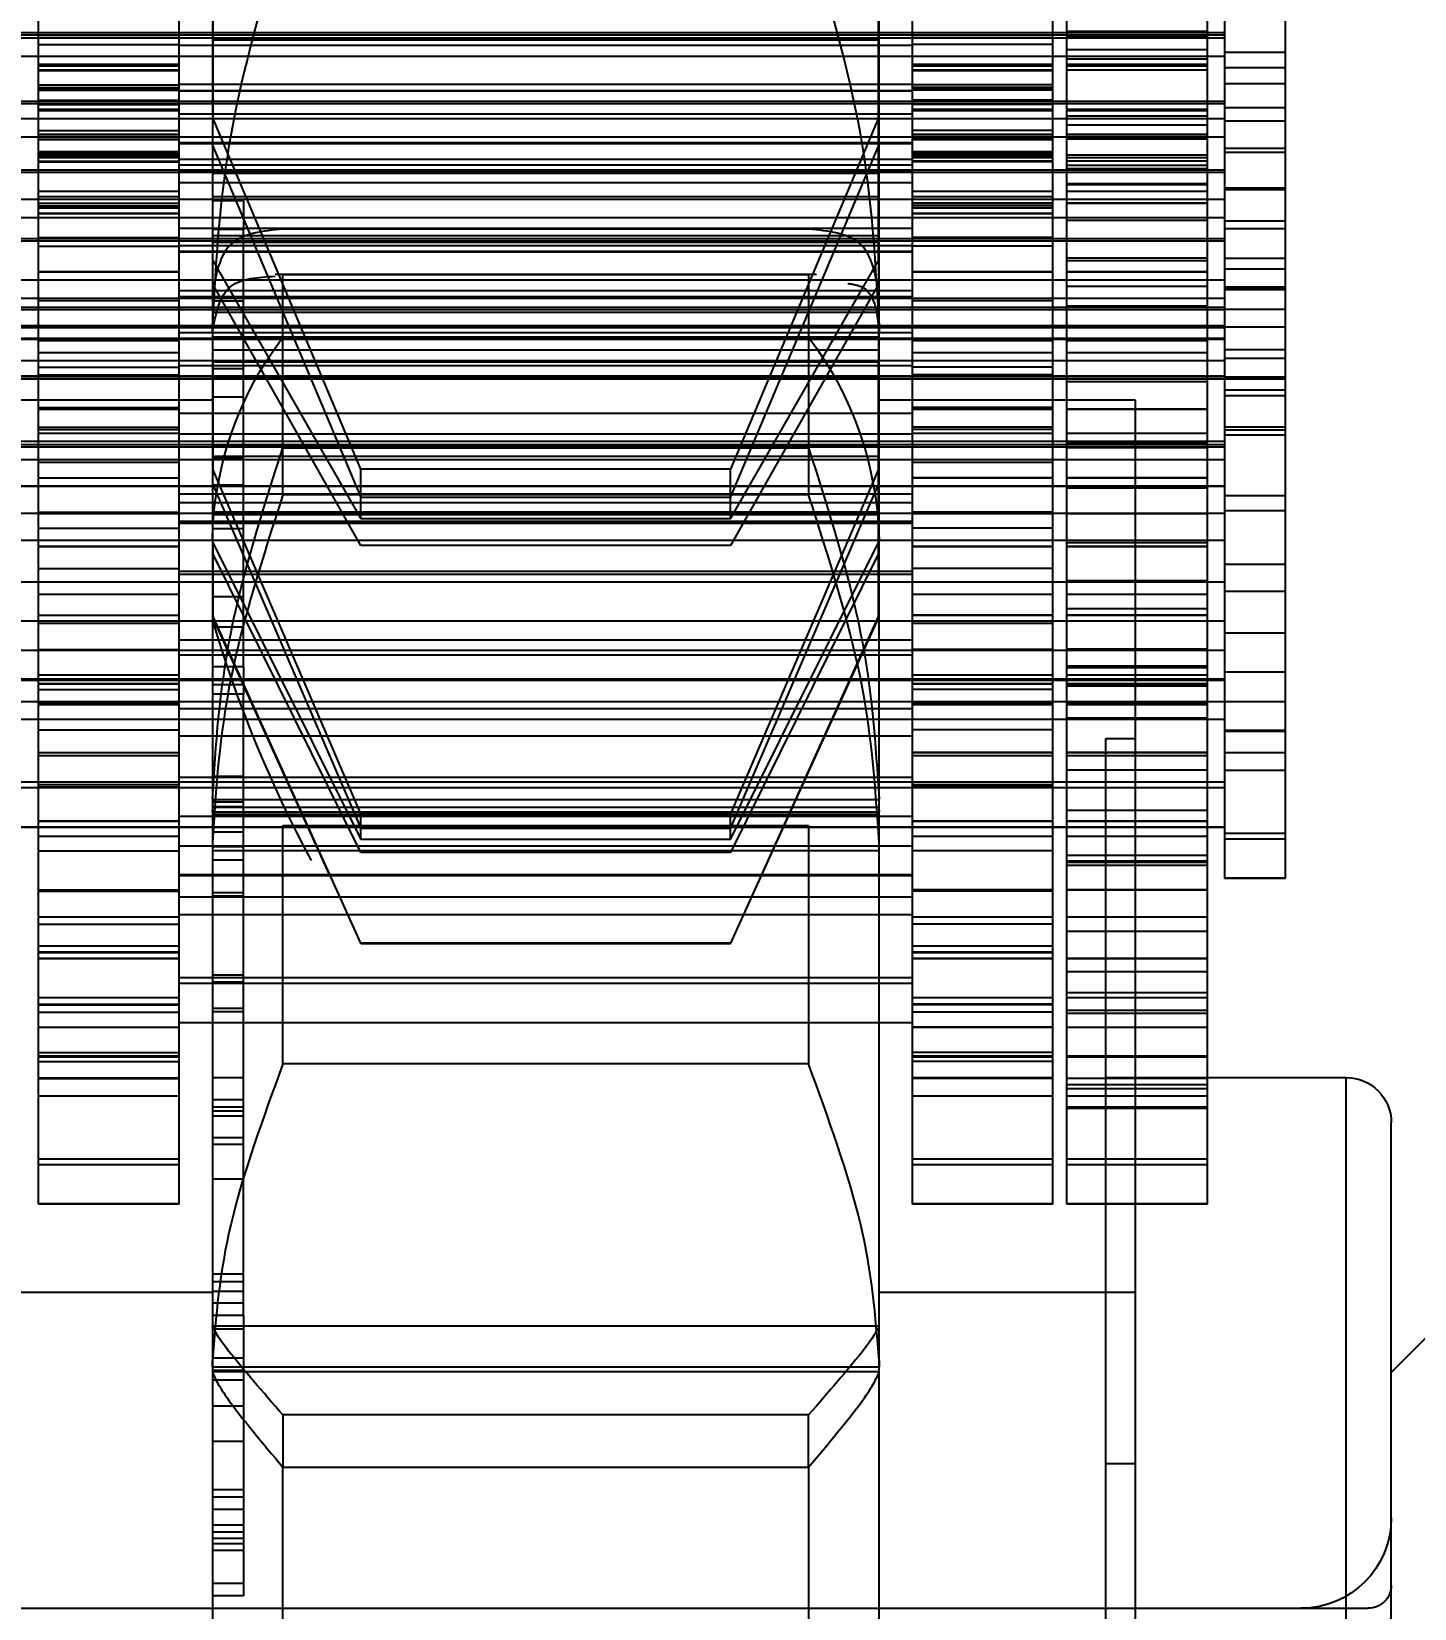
# Model space of a CAD drawing. Header units: metres. Extents: x 0 to 63075, y 0 to 44550.
# Drawn here: x 39115.19 to 39130.15, y 16351.05 to 16368.1 of the extents above; entities that cross this region are included whole.
import ezdxf

# ---------------------------------------------------------------- set-up
doc = ezdxf.new("R2010")
doc.units = ezdxf.units.M
doc.header["$LTSCALE"] = 75
doc.linetypes.add('HIDDEN2', pattern=[4.7625, 3.175, -1.5875])
doc.layers.add('SDM', color=7, linetype='Continuous')
doc.layers.add('ST1', color=7, linetype='HIDDEN2')
doc.styles.add('ROMANS', font='ROMANS.SHX')
doc.dimstyles.new('75___1-75', dxfattribs={"dimscale": 75, "dimtxt": 2.5, "dimasz": 2, "dimexe": 1.5, "dimexo": 1, "dimgap": 0.5, "dimtad": 1, "dimdec": 0, "dimzin": 12, "dimtxsty": 'ROMANS', "dimcen": 0, "dimclrd": 256, "dimclre": 256, "dimclrt": 3, "dimazin": 3, "dimtfac": 1, "dimtdec": 0, "dimtmove": 0, "dimatfit": 0, "dimfxl": 1, "dimlwd": -1, "dimlwe": -1, "dimarcsym": 0})

# ---------------------------------------------------------------- blocks, each defined once
blk = doc.blocks.new('*D36')
at = {"layer": 'Defpoints', "color": 0, "transparency": 16777216}
for p in [(35489.466, 16728.439), (39220.756, 16728.439), (39078.518, 16285.374)]:
    blk.add_point(p, dxfattribs=at)
at = {"layer": 'SDM', "transparency": 16777216}
for p, q in [((35489.466, 16878.439), (35489.466, 17585.582)), ((39145.756, 16728.439), (35376.966, 16728.439)), ((35489.466, 16285.374), (35489.466, 16728.439)), ((39003.518, 16285.374), (35376.966, 16285.374)), ((35489.466, 16135.374), (35489.466, 15985.374))]:
    blk.add_line(p, q, dxfattribs=at)
for points in [[(35464.466, 16878.439), (35514.466, 16878.439), (35489.466, 16728.439)], [(35464.466, 16135.374), (35514.466, 16135.374), (35489.466, 16285.374)]]:
    blk.add_solid(points, dxfattribs=at)
at = {"layer": 'SDM', "color": 3, "transparency": 16777216, "insert": (35358.216, 17307.01), "char_height": 187.5, "attachment_point": 5, "rotation": 90, "style": 'ROMANS'}
blk.add_mtext('443', dxfattribs=at)
blk = doc.blocks.new('A$C542b401d')
at = {"layer": 'ST1'}
for p, q in [((297.515, 1426.601), (297.515, 1434.466)), ((299.035, 1426.601), (299.035, 1434.466)), ((308.485, 1426.601), (308.485, 1434.427)), ((306.965, 1426.601), (306.965, 1434.366)), ((295.843, 1426.601), (295.843, 1430.542)), ((297.363, 1426.601), (297.363, 1430.542)), ((299.395, 1424.71), (299.395, 1429.277)), ((306.605, 1429.277), (306.605, 1424.703)), ((295, 1427.326), (295, 1429.005)), ((295.658, 1429.005), (295.658, 1427.326)), ((299.4, 1427.033), (299.4, 1428.186)), ((306.6, 1428.186), (306.6, 1427.033)), ((295.658, 1427.953), (310.157, 1427.953)), ((310.157, 1427.931), (295.658, 1427.931)), ((295.843, 1427.966), (297.363, 1427.966)), ((295.843, 1427.953), (297.363, 1427.953)), ((297.363, 1427.931), (295.843, 1427.931)), ((295.843, 1427.918), (297.363, 1427.918)), ((297.515, 1427.953), (299.035, 1427.953)), ((299.035, 1427.931), (297.515, 1427.931)), ((297.515, 1427.922), (299.035, 1427.922)), ((299.035, 1427.953), (306.965, 1427.953)), ((306.965, 1427.931), (299.035, 1427.931)), ((306.965, 1427.953), (308.485, 1427.953)), ((308.485, 1427.931), (306.965, 1427.931)), ((306.965, 1427.922), (308.485, 1427.922)), ((310.157, 1427.898), (295.658, 1427.898)), ((297.363, 1427.898), (295.843, 1427.898)), ((295.843, 1427.767), (297.363, 1427.767)), ((299.035, 1427.898), (297.515, 1427.898)), ((297.515, 1427.827), (299.035, 1427.827)), ((306.965, 1427.898), (299.035, 1427.898)), ((306.965, 1427.818), (299.035, 1427.818)), ((299.4, 1427.883), (306.6, 1427.883)), ((306.6, 1427.876), (299.4, 1427.876)), ((308.485, 1427.898), (306.965, 1427.898)), ((308.485, 1427.827), (306.965, 1427.827)), ((295.658, 1427.742), (295, 1427.742)), ((295.658, 1427.579), (295, 1427.579)), ((295.658, 1427.696), (310.157, 1427.696)), ((295.843, 1427.696), (297.363, 1427.696)), ((297.363, 1427.672), (295.843, 1427.672)), ((297.363, 1427.612), (295.843, 1427.612)), ((297.363, 1427.598), (295.843, 1427.598)), ((295.843, 1427.591), (297.363, 1427.591)), ((297.515, 1427.696), (299.035, 1427.696)), ((299.035, 1427.612), (297.515, 1427.612)), ((297.515, 1427.595), (299.035, 1427.595)), ((297.515, 1427.591), (299.035, 1427.591)), ((299.035, 1427.696), (306.965, 1427.696)), ((306.965, 1427.696), (308.485, 1427.696)), ((308.485, 1427.612), (306.965, 1427.612)), ((308.485, 1427.595), (306.965, 1427.595)), ((306.965, 1427.591), (308.485, 1427.591)), ((297.363, 1427.551), (295.843, 1427.551)), ((295.843, 1427.547), (297.363, 1427.547)), ((299.035, 1427.551), (297.515, 1427.551)), ((297.515, 1427.543), (299.035, 1427.543)), ((308.485, 1427.551), (306.965, 1427.551)), ((306.965, 1427.543), (308.485, 1427.543)), ((295, 1427.4), (295.658, 1427.4)), ((295, 1424.208), (295, 1427.326)), ((295.658, 1427.326), (295.658, 1424.208)), ((297.515, 1427.391), (299.035, 1427.391)), ((297.515, 1427.363), (299.035, 1427.363)), ((297.515, 1427.354), (299.035, 1427.354)), ((297.515, 1427.331), (299.035, 1427.331)), ((306.965, 1427.396), (299.035, 1427.396)), ((299.035, 1427.325), (306.965, 1427.325)), ((299.035, 1427.323), (306.965, 1427.323)), ((308.485, 1427.391), (306.965, 1427.391)), ((308.485, 1427.363), (306.965, 1427.363)), ((308.485, 1427.354), (306.965, 1427.354)), ((308.485, 1427.331), (306.965, 1427.331)), ((295, 1427.143), (295.658, 1427.143)), ((295.658, 1427.211), (310.157, 1427.211)), ((310.157, 1427.188), (295.658, 1427.188)), ((295.843, 1427.211), (297.363, 1427.211)), ((297.363, 1427.188), (295.843, 1427.188)), ((297.363, 1427.127), (295.843, 1427.127)), ((297.363, 1427.125), (295.843, 1427.125)), ((295.843, 1427.11), (297.363, 1427.11)), ((297.515, 1427.223), (299.035, 1427.223)), ((297.515, 1427.211), (299.035, 1427.211)), ((299.035, 1427.188), (297.515, 1427.188)), ((297.515, 1427.176), (299.035, 1427.176)), ((299.035, 1427.127), (297.515, 1427.127)), ((299.035, 1427.125), (297.515, 1427.125)), ((297.515, 1427.11), (299.035, 1427.11)), ((299.035, 1427.211), (306.965, 1427.211)), ((306.965, 1427.188), (299.035, 1427.188)), ((306.965, 1427.076), (299.035, 1427.076)), ((308.485, 1427.223), (306.965, 1427.223)), ((306.965, 1427.211), (308.485, 1427.211)), ((308.485, 1427.188), (306.965, 1427.188)), ((308.485, 1427.176), (306.965, 1427.176)), ((308.485, 1427.127), (306.965, 1427.127)), ((308.485, 1427.125), (306.965, 1427.125)), ((306.965, 1427.11), (308.485, 1427.11)), ((295.658, 1426.999), (295, 1426.999)), ((310.157, 1427.026), (295.658, 1427.026)), ((295.843, 1427.05), (297.363, 1427.05)), ((297.363, 1427.026), (295.843, 1427.026)), ((295.843, 1426.955), (297.363, 1426.955)), ((299.035, 1427.026), (297.515, 1427.026)), ((297.515, 1426.895), (299.035, 1426.895)), ((306.965, 1427.026), (299.035, 1427.026)), ((299.4, 1427.033), (301, 1423.232)), ((299.4, 1425.491), (299.4, 1427.033)), ((305, 1423.232), (306.6, 1427.033)), ((306.6, 1425.491), (306.6, 1427.033)), ((308.485, 1427.026), (306.965, 1427.026)), ((308.485, 1426.895), (306.965, 1426.895)), ((295.658, 1426.824), (310.157, 1426.824)), ((295.843, 1426.852), (297.363, 1426.852)), ((295.843, 1426.848), (297.363, 1426.848)), ((295.843, 1426.824), (297.363, 1426.824)), ((295.843, 1426.801), (297.363, 1426.801)), ((299.035, 1426.856), (297.515, 1426.856)), ((297.515, 1426.848), (299.035, 1426.848)), ((297.515, 1426.824), (299.035, 1426.824)), ((297.515, 1426.804), (299.035, 1426.804)), ((299.035, 1426.8), (297.515, 1426.8)), ((299.035, 1426.824), (306.965, 1426.824)), ((306.965, 1426.766), (299.035, 1426.766)), ((306.965, 1426.754), (299.035, 1426.754)), ((301, 1422.929), (299.4, 1426.728)), ((306.6, 1426.728), (305, 1422.929)), ((308.485, 1426.856), (306.965, 1426.856)), ((306.965, 1426.848), (308.485, 1426.848)), ((306.965, 1426.824), (308.485, 1426.824)), ((308.485, 1426.804), (306.965, 1426.804)), ((308.485, 1426.8), (306.965, 1426.8)), ((295.658, 1426.707), (295, 1426.707)), ((295, 1426.657), (295.658, 1426.657)), ((295.843, 1426.631), (297.363, 1426.631)), ((295.843, 1420.686), (295.843, 1426.601)), ((295.843, 1426.601), (297.363, 1426.601)), ((295.843, 1426.563), (297.363, 1426.563)), ((297.363, 1420.686), (297.363, 1426.601)), ((299.035, 1426.67), (297.515, 1426.67)), ((297.515, 1426.651), (299.035, 1426.651)), ((299.035, 1426.64), (297.515, 1426.64)), ((297.515, 1426.631), (299.035, 1426.631)), ((297.515, 1426.621), (299.035, 1426.621)), ((297.515, 1423.663), (297.515, 1426.601)), ((297.515, 1426.601), (299.035, 1426.601)), ((297.515, 1426.563), (299.035, 1426.563)), ((297.515, 1426.559), (299.035, 1426.559)), ((299.035, 1423.663), (299.035, 1426.601)), ((299.035, 1426.581), (306.965, 1426.581)), ((308.485, 1426.67), (306.965, 1426.67)), ((308.485, 1426.651), (306.965, 1426.651)), ((308.485, 1426.64), (306.965, 1426.64)), ((306.965, 1426.631), (308.485, 1426.631)), ((308.485, 1426.621), (306.965, 1426.621)), ((306.965, 1423.663), (306.965, 1426.601)), ((306.965, 1426.601), (308.485, 1426.601)), ((308.485, 1426.563), (306.965, 1426.563)), ((308.485, 1426.559), (306.965, 1426.559)), ((308.485, 1423.663), (308.485, 1426.601)), ((295.658, 1426.468), (310.157, 1426.468)), ((310.157, 1426.446), (295.658, 1426.446)), ((295.843, 1426.519), (297.363, 1426.519)), ((295.843, 1426.519), (297.363, 1426.519)), ((295.843, 1426.481), (297.363, 1426.481)), ((295.843, 1426.468), (297.363, 1426.468)), ((297.363, 1426.446), (295.843, 1426.446)), ((297.515, 1426.468), (299.035, 1426.468)), ((299.035, 1426.446), (297.515, 1426.446)), ((306.965, 1426.524), (299.035, 1426.524)), ((299.035, 1426.468), (306.965, 1426.468)), ((299.035, 1426.453), (306.965, 1426.453)), ((306.965, 1426.446), (299.035, 1426.446)), ((299.4, 1426.431), (306.6, 1426.431)), ((306.965, 1426.468), (308.485, 1426.468)), ((308.485, 1426.446), (306.965, 1426.446)), ((295, 1426.271), (295.658, 1426.271)), ((295.658, 1426.257), (295, 1426.257)), ((295.843, 1426.32), (297.363, 1426.32)), ((295.843, 1426.307), (297.363, 1426.307)), ((295.843, 1426.237), (297.363, 1426.237)), ((297.515, 1426.237), (299.035, 1426.237)), ((306.965, 1426.333), (299.035, 1426.333)), ((306.965, 1426.237), (308.485, 1426.237)), ((310.157, 1426.153), (295.658, 1426.153)), ((297.363, 1426.153), (295.843, 1426.153)), ((297.363, 1426.113), (295.843, 1426.113)), ((295.843, 1426.106), (297.363, 1426.106)), ((297.515, 1426.178), (299.035, 1426.178)), ((299.035, 1426.153), (297.515, 1426.153)), ((297.515, 1426.11), (299.035, 1426.11)), ((297.515, 1426.106), (299.035, 1426.106)), ((297.515, 1426.083), (299.035, 1426.083)), ((297.515, 1426.058), (299.035, 1426.058)), ((306.965, 1426.153), (299.035, 1426.153)), ((299.4, 1426.18), (306.6, 1426.18)), ((306.27, 1426.134), (306.605, 1426.134)), ((306.27, 1426.134), (306.27, 1425.827)), ((306.965, 1426.178), (308.485, 1426.178)), ((308.485, 1426.153), (306.965, 1426.153)), ((308.485, 1426.11), (306.965, 1426.11)), ((306.965, 1426.106), (308.485, 1426.106)), ((308.485, 1426.083), (306.965, 1426.083)), ((306.965, 1426.058), (308.485, 1426.058)), ((295, 1425.915), (295.658, 1425.915)), ((295.658, 1425.952), (310.157, 1425.952)), ((295.843, 1425.952), (297.363, 1425.952)), ((297.363, 1425.928), (295.843, 1425.928)), ((297.515, 1426), (299.035, 1426)), ((297.515, 1425.994), (299.035, 1425.994)), ((297.515, 1425.952), (299.035, 1425.952)), ((299.035, 1425.952), (306.965, 1425.952)), ((306.965, 1426), (308.485, 1426)), ((306.965, 1425.994), (308.485, 1425.994)), ((306.965, 1425.952), (308.485, 1425.952)), ((295.658, 1425.835), (295, 1425.835)), ((295.658, 1425.726), (310.157, 1425.726)), ((310.157, 1425.703), (295.658, 1425.703)), ((295.843, 1425.726), (297.363, 1425.726)), ((297.363, 1425.703), (295.843, 1425.703)), ((297.515, 1425.738), (299.035, 1425.738)), ((297.515, 1425.726), (299.035, 1425.726)), ((299.035, 1425.703), (297.515, 1425.703)), ((299.035, 1425.838), (306.965, 1425.838)), ((299.035, 1425.726), (306.965, 1425.726)), ((306.965, 1425.703), (299.035, 1425.703)), ((306.6, 1425.76), (299.4, 1425.76)), ((300.157, 1425.831), (305.843, 1425.831)), ((306.27, 1425.827), (306.605, 1425.827)), ((306.27, 1425.051), (306.27, 1425.827)), ((308.485, 1425.738), (306.965, 1425.738)), ((306.965, 1425.726), (308.485, 1425.726)), ((308.485, 1425.703), (306.965, 1425.703)), ((297.515, 1425.646), (299.035, 1425.646)), ((306.965, 1425.652), (299.035, 1425.652)), ((306.965, 1425.591), (299.035, 1425.591)), ((299.035, 1425.581), (306.965, 1425.581)), ((306.6, 1425.688), (299.4, 1425.688)), ((308.485, 1425.646), (306.965, 1425.646)), ((295.658, 1425.514), (295, 1425.514)), ((295, 1425.398), (295.658, 1425.398)), ((295.843, 1425.514), (297.363, 1425.514)), ((295.843, 1425.487), (297.363, 1425.487)), ((295.843, 1425.367), (297.363, 1425.367)), ((295.843, 1425.365), (297.363, 1425.365)), ((295.843, 1425.363), (297.363, 1425.363)), ((299.035, 1425.371), (297.515, 1425.371)), ((297.515, 1425.365), (299.035, 1425.365)), ((297.515, 1425.363), (299.035, 1425.363)), ((301, 1422.697), (299.4, 1425.491)), ((299.4, 1425.491), (299.4, 1424.391)), ((306.6, 1425.491), (305, 1422.697)), ((306.6, 1424.391), (306.6, 1425.491)), ((308.485, 1425.371), (306.965, 1425.371)), ((306.965, 1425.365), (308.485, 1425.365)), ((306.965, 1425.363), (308.485, 1425.363)), ((295.658, 1425.204), (295, 1425.204)), ((295.658, 1425.192), (295, 1425.192)), ((310.157, 1425.281), (295.658, 1425.281)), ((297.363, 1425.281), (295.843, 1425.281)), ((295.843, 1425.21), (297.363, 1425.21)), ((299.035, 1425.281), (297.515, 1425.281)), ((306.965, 1425.281), (299.035, 1425.281)), ((299.4, 1425.233), (301, 1422.41)), ((305.927, 1425.344), (300.073, 1425.344)), ((300.157, 1425.34), (300.157, 1422.955)), ((305.843, 1425.34), (300.157, 1425.34)), ((305, 1422.41), (306.6, 1425.233)), ((305.843, 1422.955), (305.843, 1425.34)), ((308.485, 1425.281), (306.965, 1425.281)), ((295, 1425.172), (295.658, 1425.172)), ((295.658, 1425.08), (310.157, 1425.08)), ((295.843, 1425.08), (297.363, 1425.08)), ((297.515, 1425.08), (299.035, 1425.08)), ((299.035, 1425.056), (297.515, 1425.056)), ((306.965, 1425.167), (299.035, 1425.167)), ((306.965, 1425.165), (299.035, 1425.165)), ((299.035, 1425.096), (306.965, 1425.096)), ((299.035, 1425.08), (306.965, 1425.08)), ((306.605, 1425.085), (299.395, 1425.085)), ((306.27, 1422.856), (306.27, 1425.051)), ((306.27, 1425.051), (306.605, 1425.051)), ((306.965, 1425.08), (308.485, 1425.08)), ((308.485, 1425.056), (306.965, 1425.056)), ((295.658, 1424.963), (295, 1424.963)), ((295.658, 1424.983), (310.157, 1424.983)), ((310.157, 1424.961), (295.658, 1424.961)), ((295.843, 1424.996), (297.363, 1424.996)), ((295.843, 1424.983), (297.363, 1424.983)), ((297.363, 1424.961), (295.843, 1424.961)), ((297.515, 1424.983), (299.035, 1424.983)), ((299.035, 1424.961), (297.515, 1424.961)), ((299.035, 1424.983), (306.965, 1424.983)), ((306.965, 1424.961), (299.035, 1424.961)), ((299.395, 1424.928), (306.605, 1424.928)), ((306.965, 1424.983), (308.485, 1424.983)), ((308.485, 1424.961), (306.965, 1424.961)), ((295.658, 1424.772), (295, 1424.772)), ((295.658, 1424.783), (310.157, 1424.783)), ((295.658, 1424.761), (310.157, 1424.761)), ((295.843, 1424.783), (297.363, 1424.783)), ((295.843, 1424.774), (297.363, 1424.774)), ((295.843, 1424.761), (297.363, 1424.761)), ((297.515, 1424.783), (299.035, 1424.783)), ((297.515, 1424.761), (299.035, 1424.761)), ((299.035, 1424.783), (306.965, 1424.783)), ((299.035, 1424.761), (306.965, 1424.761)), ((299.035, 1424.709), (306.965, 1424.709)), ((299.395, 1424.71), (299.395, 1424.813)), ((299.395, 1424.813), (299.395, 1424.71)), ((306.605, 1424.71), (299.395, 1424.71)), ((299.395, 1419.198), (299.395, 1424.703)), ((306.27, 1424.785), (306.605, 1424.785)), ((306.605, 1424.813), (306.605, 1424.71)), ((306.605, 1424.71), (306.605, 1424.813)), ((306.605, 1424.703), (306.605, 1419.198)), ((306.965, 1424.783), (308.485, 1424.783)), ((306.965, 1424.761), (308.485, 1424.761)), ((295, 1424.526), (295.658, 1424.526)), ((310.157, 1424.651), (295.658, 1424.651)), ((310.157, 1424.639), (295.658, 1424.639)), ((297.363, 1424.651), (295.843, 1424.651)), ((297.363, 1424.639), (295.843, 1424.639)), ((297.363, 1424.628), (295.843, 1424.628)), ((295.843, 1424.621), (297.363, 1424.621)), ((299.035, 1424.651), (297.515, 1424.651)), ((299.035, 1424.639), (297.515, 1424.639)), ((297.515, 1424.625), (299.035, 1424.625)), ((297.515, 1424.621), (299.035, 1424.621)), ((306.965, 1424.651), (299.035, 1424.651)), ((306.965, 1424.639), (299.035, 1424.639)), ((306.605, 1424.665), (299.395, 1424.665)), ((299.395, 1424.522), (306.605, 1424.522)), ((305.843, 1424.66), (300.157, 1424.66)), ((308.485, 1424.651), (306.965, 1424.651)), ((308.485, 1424.639), (306.965, 1424.639)), ((308.485, 1424.625), (306.965, 1424.625)), ((306.965, 1424.621), (308.485, 1424.621)), ((295, 1424.43), (295.658, 1424.43)), ((310.157, 1424.409), (295.658, 1424.409)), ((295.843, 1424.493), (297.363, 1424.493)), ((297.363, 1424.409), (295.843, 1424.409)), ((297.515, 1424.493), (299.035, 1424.493)), ((299.035, 1424.409), (297.515, 1424.409)), ((297.515, 1424.338), (299.035, 1424.338)), ((306.965, 1424.409), (299.035, 1424.409)), ((299.035, 1424.353), (306.965, 1424.353)), ((299.4, 1424.391), (306.6, 1424.391)), ((299.4, 1423.234), (299.4, 1424.391)), ((306.6, 1424.391), (306.6, 1423.234)), ((306.965, 1424.493), (308.485, 1424.493)), ((308.485, 1424.409), (306.965, 1424.409)), ((308.485, 1424.338), (306.965, 1424.338)), ((295, 1424.229), (295.658, 1424.229)), ((295, 1423.514), (295, 1424.208)), ((295, 1424.208), (295.658, 1424.208)), ((295.658, 1424.241), (310.157, 1424.241)), ((310.157, 1424.218), (295.658, 1424.218)), ((295.658, 1424.208), (295.658, 1420.395)), ((295.658, 1424.208), (310.157, 1424.208)), ((295.843, 1424.241), (297.363, 1424.241)), ((297.363, 1424.218), (295.843, 1424.218)), ((295.843, 1424.208), (297.363, 1424.208)), ((297.363, 1424.183), (295.843, 1424.183)), ((297.515, 1424.253), (299.035, 1424.253)), ((297.515, 1424.241), (299.035, 1424.241)), ((299.035, 1424.218), (297.515, 1424.218)), ((297.515, 1424.208), (299.035, 1424.208)), ((299.035, 1424.241), (306.965, 1424.241)), ((306.965, 1424.218), (299.035, 1424.218)), ((299.035, 1424.208), (306.965, 1424.208)), ((299.4, 1424.223), (306.6, 1424.223)), ((306.27, 1424.319), (306.605, 1424.319)), ((308.485, 1424.253), (306.965, 1424.253)), ((306.965, 1424.241), (308.485, 1424.241)), ((308.485, 1424.218), (306.965, 1424.218)), ((306.965, 1424.208), (308.485, 1424.208)), ((295.658, 1424.091), (295, 1424.091)), ((295.658, 1424.029), (295, 1424.029)), ((306.27, 1424.012), (306.605, 1424.012)), ((295.843, 1423.882), (297.363, 1423.882)), ((295.843, 1423.878), (297.363, 1423.878)), ((296.625, 1423.984), (296.625, 1394.546)), ((299.395, 1423.984), (296.625, 1423.984)), ((297.515, 1423.902), (299.035, 1423.902)), ((299.035, 1423.886), (297.515, 1423.886)), ((297.515, 1423.878), (299.035, 1423.878)), ((299.035, 1423.837), (306.965, 1423.837)), ((309.375, 1423.984), (306.605, 1423.984)), ((308.485, 1423.902), (306.965, 1423.902)), ((308.485, 1423.886), (306.965, 1423.886)), ((306.965, 1423.878), (308.485, 1423.878)), ((295, 1423.687), (295.658, 1423.687)), ((295, 1423.654), (295.658, 1423.654)), ((297.515, 1423.689), (299.035, 1423.689)), ((297.515, 1423.663), (299.035, 1423.663)), ((297.515, 1420.686), (297.515, 1423.663)), ((299.035, 1420.686), (299.035, 1423.663)), ((308.485, 1423.689), (306.965, 1423.689)), ((308.485, 1423.663), (306.965, 1423.663)), ((306.965, 1420.686), (306.965, 1423.663)), ((308.485, 1420.686), (308.485, 1423.663)), ((295.658, 1423.606), (295, 1423.606)), ((295.658, 1423.604), (295, 1423.604)), ((295, 1420.395), (295, 1423.514)), ((310.157, 1423.537), (295.658, 1423.537)), ((295.658, 1423.498), (310.157, 1423.498)), ((295.843, 1423.621), (297.363, 1423.621)), ((297.363, 1423.537), (295.843, 1423.537)), ((295.843, 1423.511), (297.363, 1423.511)), ((295.843, 1423.498), (297.363, 1423.498)), ((297.515, 1423.621), (299.035, 1423.621)), ((299.035, 1423.537), (297.515, 1423.537)), ((297.515, 1423.498), (299.035, 1423.498)), ((299.035, 1423.611), (306.965, 1423.611)), ((306.965, 1423.537), (299.035, 1423.537)), ((299.035, 1423.498), (306.965, 1423.498)), ((299.4, 1423.485), (306.6, 1423.485)), ((306.965, 1423.621), (308.485, 1423.621)), ((308.485, 1423.537), (306.965, 1423.537)), ((306.965, 1423.498), (308.485, 1423.498)), ((310.157, 1423.476), (295.658, 1423.476)), ((295.658, 1423.336), (310.157, 1423.336)), ((297.363, 1423.476), (295.843, 1423.476)), ((295.843, 1423.466), (297.363, 1423.466)), ((295.843, 1423.336), (297.363, 1423.336)), ((299.035, 1423.476), (297.515, 1423.476)), ((297.515, 1423.336), (299.035, 1423.336)), ((299.035, 1423.311), (297.515, 1423.311)), ((306.965, 1423.476), (299.035, 1423.476)), ((299.035, 1423.336), (306.965, 1423.336)), ((299.4, 1423.372), (306.6, 1423.372)), ((305.843, 1423.465), (300.157, 1423.465)), ((306.27, 1423.356), (306.605, 1423.356)), ((308.485, 1423.476), (306.965, 1423.476)), ((306.965, 1423.336), (308.485, 1423.336)), ((308.485, 1423.311), (306.965, 1423.311)), ((297.363, 1423.143), (295.843, 1423.143)), ((297.515, 1423.14), (299.035, 1423.14)), ((299.4, 1423.234), (301, 1419.506)), ((299.4, 1422.439), (299.4, 1423.234)), ((301, 1423.232), (305, 1423.232)), ((301, 1422.697), (301, 1423.232)), ((305, 1419.506), (306.6, 1423.234)), ((305, 1422.697), (305, 1423.232)), ((306.6, 1422.439), (306.6, 1423.234)), ((308.485, 1423.14), (306.965, 1423.14)), ((310.157, 1423.052), (295.658, 1423.052)), ((310.157, 1423.05), (295.658, 1423.05)), ((295.843, 1423.136), (297.363, 1423.136)), ((297.363, 1423.052), (295.843, 1423.052)), ((297.363, 1423.05), (295.843, 1423.05)), ((295.843, 1423.03), (297.363, 1423.03)), ((297.515, 1423.136), (299.035, 1423.136)), ((299.035, 1423.052), (297.515, 1423.052)), ((299.035, 1423.05), (297.515, 1423.05)), ((306.965, 1423.052), (299.035, 1423.052)), ((306.965, 1423.05), (299.035, 1423.05)), ((301, 1419.347), (299.4, 1423.067)), ((306.6, 1423.067), (305, 1419.347)), ((306.27, 1423.061), (306.605, 1423.061)), ((306.965, 1423.136), (308.485, 1423.136)), ((308.485, 1423.052), (306.965, 1423.052)), ((308.485, 1423.05), (306.965, 1423.05)), ((295, 1422.945), (295.658, 1422.945)), ((299.035, 1422.965), (306.965, 1422.965)), ((299.035, 1422.868), (306.965, 1422.868)), ((300.157, 1422.955), (305.843, 1422.955)), ((301, 1422.929), (305, 1422.929)), ((306.27, 1422.589), (306.27, 1422.856)), ((295, 1422.782), (295.658, 1422.782)), ((295.658, 1422.756), (310.157, 1422.756)), ((295.843, 1422.756), (297.363, 1422.756)), ((295.843, 1422.749), (297.363, 1422.749)), ((297.515, 1422.768), (299.035, 1422.768)), ((297.515, 1422.756), (299.035, 1422.756)), ((297.515, 1422.749), (299.035, 1422.749)), ((299.035, 1422.756), (306.965, 1422.756)), ((299.035, 1422.668), (306.965, 1422.668)), ((299.035, 1422.646), (306.965, 1422.646)), ((299.4, 1422.769), (306.6, 1422.769)), ((299.4, 1422.741), (306.6, 1422.741)), ((301, 1422.697), (305, 1422.697)), ((308.485, 1422.768), (306.965, 1422.768)), ((306.965, 1422.756), (308.485, 1422.756)), ((306.965, 1422.749), (308.485, 1422.749)), ((295.658, 1422.463), (310.157, 1422.463)), ((295.843, 1422.463), (297.363, 1422.463)), ((297.515, 1422.594), (299.035, 1422.594)), ((297.515, 1422.463), (299.035, 1422.463)), ((299.035, 1422.463), (306.965, 1422.463)), ((306.27, 1422.589), (306.605, 1422.589)), ((306.27, 1421.097), (306.27, 1422.589)), ((308.485, 1422.594), (306.965, 1422.594)), ((306.965, 1422.463), (308.485, 1422.463)), ((297.363, 1422.439), (295.843, 1422.439)), ((295.843, 1422.397), (297.363, 1422.397)), ((295.843, 1422.393), (297.363, 1422.393)), ((299.035, 1422.401), (297.515, 1422.401)), ((297.515, 1422.393), (299.035, 1422.393)), ((301, 1419.23), (299.4, 1422.439)), ((299.4, 1421.647), (299.4, 1422.439)), ((299.4, 1422.32), (301, 1419.088)), ((301, 1422.41), (305, 1422.41)), ((306.6, 1422.439), (305, 1419.23)), ((305, 1419.088), (306.6, 1422.32)), ((306.6, 1422.439), (306.6, 1421.647)), ((308.485, 1422.401), (306.965, 1422.401)), ((306.965, 1422.393), (308.485, 1422.393)), ((295, 1422.202), (295.658, 1422.202)), ((297.515, 1422.158), (299.035, 1422.158)), ((299.035, 1422.126), (306.965, 1422.126)), ((308.485, 1422.158), (306.965, 1422.158)), ((295.658, 1422.013), (310.157, 1422.013)), ((295.843, 1422.026), (297.363, 1422.026)), ((295.843, 1422.013), (297.363, 1422.013)), ((297.515, 1422.013), (299.035, 1422.013)), ((299.035, 1422.093), (306.965, 1422.093)), ((299.035, 1422.013), (306.965, 1422.013)), ((306.965, 1422.013), (308.485, 1422.013)), ((295, 1421.91), (295.658, 1421.91)), ((295.843, 1421.877), (297.363, 1421.877)), ((297.515, 1421.877), (299.035, 1421.877)), ((306.27, 1421.854), (306.605, 1421.854)), ((306.965, 1421.877), (308.485, 1421.877)), ((295.843, 1421.722), (297.363, 1421.722)), ((297.363, 1421.658), (295.843, 1421.658)), ((295.843, 1421.651), (297.363, 1421.651)), ((297.515, 1421.655), (299.035, 1421.655)), ((297.515, 1421.651), (299.035, 1421.651)), ((299.4, 1421.647), (301, 1418.109)), ((299.4, 1421.6), (299.4, 1421.647)), ((301, 1418.101), (299.4, 1421.622)), ((305, 1418.109), (306.6, 1421.647)), ((306.6, 1421.622), (305.344, 1418.857)), ((306.6, 1421.6), (306.6, 1421.647)), ((308.485, 1421.655), (306.965, 1421.655)), ((306.965, 1421.651), (308.485, 1421.651)), ((295, 1421.46), (295.658, 1421.46)), ((295.658, 1421.591), (310.157, 1421.591)), ((295.843, 1421.591), (297.363, 1421.591)), ((297.515, 1421.591), (299.035, 1421.591)), ((299.035, 1421.567), (297.515, 1421.567)), ((299.035, 1421.591), (306.965, 1421.591)), ((306.27, 1421.525), (306.605, 1421.525)), ((306.965, 1421.591), (308.485, 1421.591)), ((308.485, 1421.567), (306.965, 1421.567)), ((295.658, 1421.271), (310.157, 1421.271)), ((295.843, 1421.286), (297.363, 1421.286)), ((295.843, 1421.271), (297.363, 1421.271)), ((297.515, 1421.283), (299.035, 1421.283)), ((297.515, 1421.271), (299.035, 1421.271)), ((299.035, 1421.383), (306.965, 1421.383)), ((299.035, 1421.271), (306.965, 1421.271)), ((308.485, 1421.283), (306.965, 1421.283)), ((306.965, 1421.271), (308.485, 1421.271)), ((297.363, 1421.107), (295.843, 1421.107)), ((299.035, 1421.221), (306.965, 1421.221)), ((306.27, 1421.097), (306.27, 1420.801)), ((306.27, 1421.097), (306.605, 1421.097)), ((295, 1421.038), (295.658, 1421.038)), ((295.658, 1420.961), (310.157, 1420.961)), ((295.658, 1420.949), (310.157, 1420.949)), ((297.363, 1421.088), (295.843, 1421.088)), ((295.843, 1421.005), (297.363, 1421.005)), ((295.843, 1420.961), (297.363, 1420.961)), ((295.843, 1420.949), (297.363, 1420.949)), ((297.515, 1421.005), (299.035, 1421.005)), ((297.515, 1420.961), (299.035, 1420.961)), ((297.515, 1420.949), (299.035, 1420.949)), ((299.035, 1420.961), (306.965, 1420.961)), ((299.035, 1420.949), (306.965, 1420.949)), ((306.965, 1421.005), (308.485, 1421.005)), ((306.965, 1420.961), (308.485, 1420.961)), ((306.965, 1420.949), (308.485, 1420.949)), ((295.843, 1420.912), (297.363, 1420.912)), ((295.843, 1420.908), (297.363, 1420.908)), ((295.843, 1420.907), (297.363, 1420.907)), ((295.843, 1420.887), (297.363, 1420.887)), ((299.035, 1420.916), (297.515, 1420.916)), ((297.515, 1420.908), (299.035, 1420.908)), ((297.515, 1420.85), (299.035, 1420.85)), ((306.27, 1420.901), (306.605, 1420.901)), ((306.27, 1420.801), (306.605, 1420.801)), ((306.27, 1419.909), (306.27, 1420.801)), ((308.485, 1420.916), (306.965, 1420.916)), ((306.965, 1420.908), (308.485, 1420.908)), ((308.485, 1420.85), (306.965, 1420.85)), ((295, 1420.717), (295.658, 1420.717)), ((295.658, 1420.719), (310.157, 1420.719)), ((295.843, 1420.719), (297.363, 1420.719)), ((295.843, 1420.708), (297.363, 1420.708)), ((297.363, 1420.695), (295.843, 1420.695)), ((295.843, 1418.981), (295.843, 1420.686)), ((295.843, 1420.686), (297.363, 1420.686)), ((297.363, 1418.981), (297.363, 1420.686)), ((297.515, 1416.874), (297.515, 1420.719)), ((297.515, 1420.719), (299.035, 1420.719)), ((297.515, 1420.708), (299.035, 1420.708)), ((297.515, 1420.686), (299.035, 1420.686)), ((299.035, 1420.719), (306.965, 1420.719)), ((299.035, 1416.874), (299.035, 1420.686)), ((299.035, 1420.641), (306.965, 1420.641)), ((306.965, 1420.719), (308.485, 1420.719)), ((306.965, 1416.874), (306.965, 1420.71)), ((306.965, 1420.708), (308.485, 1420.708)), ((306.965, 1420.686), (308.485, 1420.686)), ((308.485, 1416.874), (308.485, 1420.686)), ((295.658, 1420.528), (310.157, 1420.528)), ((295.843, 1420.541), (297.363, 1420.541)), ((295.843, 1420.528), (297.363, 1420.528)), ((297.515, 1420.528), (299.035, 1420.528)), ((297.515, 1420.414), (299.035, 1420.414)), ((299.035, 1420.528), (306.965, 1420.528)), ((306.965, 1420.528), (308.485, 1420.528)), ((308.485, 1420.414), (306.965, 1420.414)), ((295, 1420.407), (295.658, 1420.407)), ((295, 1418.807), (295, 1420.395)), ((295, 1420.395), (295.658, 1420.395)), ((295.658, 1420.395), (295.658, 1418.807)), ((296.944, 1420.32), (296.625, 1420.32)), ((296.944, 1396.401), (296.944, 1420.32)), ((299.035, 1420.348), (306.965, 1420.348)), ((295, 1420.166), (295.658, 1420.166)), ((297.363, 1420.174), (295.843, 1420.174)), ((295.843, 1420.166), (297.363, 1420.166)), ((295.843, 1420.133), (297.363, 1420.133)), ((297.515, 1420.17), (299.035, 1420.17)), ((297.515, 1420.166), (299.035, 1420.166)), ((297.515, 1420.133), (299.035, 1420.133)), ((308.485, 1420.17), (306.965, 1420.17)), ((306.965, 1420.166), (308.485, 1420.166)), ((306.965, 1420.133), (308.485, 1420.133)), ((295, 1419.975), (295.658, 1419.975)), ((295.843, 1419.978), (297.363, 1419.978)), ((306.27, 1419.909), (306.605, 1419.909)), ((306.27, 1419.583), (306.27, 1419.909)), ((295.658, 1419.847), (310.157, 1419.847)), ((295.658, 1419.786), (310.157, 1419.786)), ((295.843, 1419.847), (297.363, 1419.847)), ((295.843, 1419.786), (297.363, 1419.786)), ((297.515, 1419.847), (299.035, 1419.847)), ((299.035, 1419.823), (297.515, 1419.823)), ((297.515, 1419.798), (299.035, 1419.798)), ((297.515, 1419.786), (299.035, 1419.786)), ((299.035, 1419.898), (306.965, 1419.898)), ((299.035, 1419.847), (306.965, 1419.847)), ((299.035, 1419.786), (306.965, 1419.786)), ((306.965, 1419.847), (308.485, 1419.847)), ((308.485, 1419.823), (306.965, 1419.823)), ((308.485, 1419.798), (306.965, 1419.798)), ((306.965, 1419.786), (308.485, 1419.786)), ((306.608, 1419.66), (299.393, 1419.66)), ((306.605, 1419.577), (299.395, 1419.577)), ((306.27, 1419.632), (306.605, 1419.632)), ((306.27, 1419.583), (306.605, 1419.583)), ((306.27, 1418.653), (306.27, 1419.583)), ((295.843, 1419.542), (297.363, 1419.542)), ((295.843, 1419.427), (297.363, 1419.427)), ((295.843, 1419.423), (297.363, 1419.423)), ((299.035, 1419.431), (297.515, 1419.431)), ((297.515, 1419.423), (299.035, 1419.423)), ((299.035, 1419.476), (306.965, 1419.476)), ((299.395, 1419.544), (299.395, 1419.528)), ((299.395, 1419.528), (299.395, 1419.544)), ((306.605, 1419.528), (299.395, 1419.528)), ((299.395, 1419.5), (306.605, 1419.5)), ((301, 1419.506), (305, 1419.506)), ((301, 1419.23), (301, 1419.506)), ((305, 1419.23), (305, 1419.506)), ((306.605, 1419.528), (306.605, 1419.544)), ((306.605, 1419.544), (306.605, 1419.528)), ((308.485, 1419.431), (306.965, 1419.431)), ((306.965, 1419.423), (308.485, 1419.423)), ((295, 1419.294), (295.658, 1419.294)), ((295, 1419.232), (295.658, 1419.232)), ((295.658, 1419.362), (310.157, 1419.362)), ((295.658, 1419.36), (310.157, 1419.36)), ((295.843, 1419.362), (297.363, 1419.362)), ((295.843, 1419.36), (297.363, 1419.36)), ((295.843, 1419.261), (297.363, 1419.261)), ((297.515, 1419.362), (299.035, 1419.362)), ((297.515, 1419.36), (299.035, 1419.36)), ((297.515, 1419.261), (299.035, 1419.261)), ((299.035, 1419.362), (306.965, 1419.362)), ((299.035, 1419.36), (306.965, 1419.36)), ((300.157, 1419.381), (300.157, 1416.803)), ((305.843, 1419.381), (300.157, 1419.381)), ((301, 1419.347), (305, 1419.347)), ((301, 1419.23), (305, 1419.23)), ((305.843, 1416.803), (305.843, 1419.381)), ((306.27, 1419.309), (306.605, 1419.309)), ((306.965, 1419.362), (308.485, 1419.362)), ((306.965, 1419.36), (308.485, 1419.36)), ((306.965, 1419.261), (308.485, 1419.261)), ((295.843, 1419.056), (297.363, 1419.056)), ((297.515, 1419.106), (299.035, 1419.106)), ((299.035, 1419.156), (306.965, 1419.156)), ((299.395, 1419.111), (299.395, 1419.198)), ((306.605, 1419.111), (299.395, 1419.111)), ((299.395, 1413.474), (299.395, 1419.111)), ((301, 1419.088), (305, 1419.088)), ((306.27, 1419.151), (306.605, 1419.151)), ((306.605, 1419.198), (306.605, 1419.111)), ((306.605, 1419.111), (306.605, 1413.474)), ((308.485, 1419.106), (306.965, 1419.106)), ((295.843, 1418.996), (297.363, 1418.996)), ((295.843, 1418.981), (297.363, 1418.981)), ((295.843, 1416.874), (295.843, 1418.981)), ((297.363, 1418.951), (295.843, 1418.951)), ((297.363, 1416.874), (297.363, 1418.981)), ((306.27, 1419.007), (306.605, 1419.007)), ((295, 1418.809), (295.658, 1418.809)), ((295, 1418.807), (295.658, 1418.807)), ((299.035, 1418.846), (306.965, 1418.846)), ((299.035, 1418.834), (306.965, 1418.834)), ((297.363, 1418.689), (295.843, 1418.689)), ((295.843, 1418.681), (297.363, 1418.681)), ((297.515, 1418.685), (299.035, 1418.685)), ((297.515, 1418.681), (299.035, 1418.681)), ((297.515, 1418.67), (299.035, 1418.67)), ((299.035, 1418.604), (306.965, 1418.604)), ((306.27, 1418.653), (306.605, 1418.653)), ((306.27, 1418.617), (306.27, 1418.653)), ((306.27, 1418.617), (306.605, 1418.617)), ((306.27, 1417.687), (306.27, 1418.617)), ((308.485, 1418.685), (306.965, 1418.685)), ((306.965, 1418.681), (308.485, 1418.681)), ((308.485, 1418.67), (306.965, 1418.67)), ((295.843, 1418.388), (297.363, 1418.388)), ((297.515, 1418.388), (299.035, 1418.388)), ((299.035, 1418.413), (306.965, 1418.413)), ((306.965, 1418.388), (308.485, 1418.388)), ((295.843, 1418.234), (297.363, 1418.234)), ((297.515, 1418.313), (299.035, 1418.313)), ((308.485, 1418.313), (306.965, 1418.313)), ((299.035, 1418.079), (297.515, 1418.079)), ((301, 1418.109), (305, 1418.109)), ((301, 1418.1), (301, 1418.109)), ((301, 1418.101), (305, 1418.101)), ((301, 1418.1), (305, 1418.1)), ((305, 1418.1), (305, 1418.109)), ((308.485, 1418.079), (306.965, 1418.079)), ((295.843, 1417.942), (297.363, 1417.942)), ((295.843, 1417.938), (297.363, 1417.938)), ((299.035, 1418.013), (297.515, 1418.013)), ((299.035, 1418.005), (297.515, 1418.005)), ((299.035, 1417.946), (297.515, 1417.946)), ((297.515, 1417.938), (299.035, 1417.938)), ((308.485, 1418.013), (306.965, 1418.013)), ((308.485, 1418.005), (306.965, 1418.005)), ((308.485, 1417.946), (306.965, 1417.946)), ((306.965, 1417.938), (308.485, 1417.938)), ((295.843, 1417.797), (297.363, 1417.797)), ((299.035, 1417.732), (306.965, 1417.732)), ((306.27, 1417.762), (306.605, 1417.762)), ((306.27, 1417.687), (306.605, 1417.687)), ((306.27, 1417.364), (306.27, 1417.687)), ((295.843, 1417.571), (297.363, 1417.571)), ((295.843, 1417.516), (297.363, 1417.516)), ((297.515, 1417.516), (299.035, 1417.516)), ((299.035, 1417.671), (306.965, 1417.671)), ((306.965, 1417.516), (308.485, 1417.516)), ((297.363, 1417.383), (295.843, 1417.383)), ((297.363, 1417.351), (295.843, 1417.351)), ((297.515, 1417.449), (299.035, 1417.449)), ((297.515, 1417.439), (299.035, 1417.439)), ((297.515, 1417.361), (299.035, 1417.361)), ((306.27, 1417.401), (306.605, 1417.401)), ((306.27, 1417.364), (306.605, 1417.364)), ((306.27, 1416.289), (306.27, 1417.364)), ((308.485, 1417.449), (306.965, 1417.449)), ((308.485, 1417.439), (306.965, 1417.439)), ((308.485, 1417.361), (306.965, 1417.361)), ((295.843, 1417.196), (297.363, 1417.196)), ((297.515, 1417.2), (299.035, 1417.2)), ((297.515, 1417.196), (299.035, 1417.196)), ((299.035, 1417.247), (306.965, 1417.247)), ((299.035, 1417.245), (306.965, 1417.245)), ((308.485, 1417.2), (306.965, 1417.2)), ((306.965, 1417.196), (308.485, 1417.196)), ((295.843, 1416.886), (297.363, 1416.886)), ((295.843, 1415.285), (295.843, 1416.874)), ((295.843, 1416.874), (297.363, 1416.874)), ((297.363, 1415.285), (297.363, 1416.874)), ((297.515, 1416.645), (297.515, 1416.925)), ((297.515, 1416.925), (299.035, 1416.925)), ((297.515, 1416.886), (299.035, 1416.886)), ((297.515, 1416.874), (299.035, 1416.874)), ((299.035, 1416.645), (299.035, 1416.925)), ((308.485, 1416.925), (306.965, 1416.925)), ((306.965, 1416.886), (308.485, 1416.886)), ((306.965, 1416.645), (306.965, 1416.874)), ((306.965, 1416.874), (308.485, 1416.874)), ((308.485, 1416.645), (308.485, 1416.925)), ((297.515, 1416.828), (299.035, 1416.828)), ((300.157, 1416.803), (305.843, 1416.803)), ((308.485, 1416.828), (306.965, 1416.828)), ((294.344, 1404.44), (294.344, 1416.655)), ((294.344, 1398.256), (294.344, 1416.655)), ((296.944, 1416.655), (294.344, 1416.655)), ((295.843, 1416.644), (297.363, 1416.644)), ((295.843, 1416.577), (297.363, 1416.577)), ((295.843, 1416.531), (297.363, 1416.531)), ((297.515, 1416.65), (299.035, 1416.65)), ((297.515, 1416.645), (299.035, 1416.645)), ((297.515, 1415.285), (297.515, 1416.645)), ((297.515, 1416.644), (299.035, 1416.644)), ((299.035, 1415.285), (299.035, 1416.645)), ((306.27, 1416.651), (306.605, 1416.651)), ((308.485, 1416.65), (306.965, 1416.65)), ((308.485, 1416.645), (306.965, 1416.645)), ((306.965, 1415.285), (306.965, 1416.645)), ((306.965, 1416.644), (308.485, 1416.644)), ((308.485, 1415.285), (308.485, 1416.645)), ((295.843, 1416.453), (297.363, 1416.453)), ((295.843, 1416.334), (297.363, 1416.334)), ((295.843, 1416.319), (297.363, 1416.319)), ((297.515, 1416.453), (299.035, 1416.453)), ((306.27, 1416.412), (306.605, 1416.412)), ((306.27, 1416.333), (306.605, 1416.333)), ((306.965, 1416.453), (308.485, 1416.453)), ((293.855, 1398.503), (293.855, 1416.166)), ((306.27, 1415.929), (306.27, 1416.289)), ((306.27, 1416.289), (306.605, 1416.289)), ((306.27, 1416.237), (306.605, 1416.237)), ((306.27, 1416.002), (306.605, 1416.002)), ((306.27, 1415.929), (306.605, 1415.929)), ((306.27, 1414.529), (306.27, 1415.929)), ((295.843, 1415.772), (297.363, 1415.772)), ((295.843, 1415.711), (297.363, 1415.711)), ((297.515, 1415.772), (299.035, 1415.772)), ((297.515, 1415.711), (299.035, 1415.711)), ((306.965, 1415.772), (308.485, 1415.772)), ((306.965, 1415.711), (308.485, 1415.711)), ((306.27, 1415.554), (306.605, 1415.554)), ((295.843, 1415.287), (297.363, 1415.287)), ((295.843, 1415.285), (297.363, 1415.285)), ((297.515, 1415.287), (299.035, 1415.287)), ((297.515, 1415.285), (299.035, 1415.285)), ((306.965, 1415.287), (308.485, 1415.287)), ((306.965, 1415.285), (308.485, 1415.285)), ((306.27, 1414.529), (306.605, 1414.529)), ((306.27, 1414.082), (306.27, 1414.529)), ((306.27, 1414.445), (306.605, 1414.445)), ((299.395, 1414.334), (296.625, 1414.334)), ((306.27, 1414.34), (306.605, 1414.34)), ((309.375, 1414.334), (306.605, 1414.334)), ((306.27, 1414.213), (306.605, 1414.213)), ((293.855, 1413.465), (293.355, 1413.965)), ((306.605, 1413.969), (299.395, 1413.969)), ((306.27, 1414.082), (306.605, 1414.082)), ((306.27, 1414.082), (306.27, 1413.38)), ((306.27, 1413.934), (306.605, 1413.934)), ((299.395, 1413.526), (299.395, 1413.596)), ((299.395, 1413.596), (299.395, 1413.526)), ((306.27, 1413.618), (306.605, 1413.618)), ((306.605, 1413.596), (306.605, 1413.526)), ((306.605, 1413.526), (306.605, 1413.596)), ((306.605, 1413.526), (299.395, 1413.526)), ((306.605, 1413.474), (299.395, 1413.474)), ((299.395, 1413.466), (299.395, 1413.474)), ((299.395, 1407.225), (299.395, 1413.466)), ((306.27, 1413.487), (306.605, 1413.487)), ((306.605, 1413.474), (306.605, 1413.466)), ((306.605, 1413.466), (306.605, 1407.225)), ((306.27, 1413.38), (306.27, 1411.05)), ((306.27, 1413.38), (306.605, 1413.38)), ((306.27, 1413.101), (306.605, 1413.101)), ((300.157, 1412.439), (300.157, 1413.005)), ((300.157, 1413.005), (305.843, 1413.005)), ((305.843, 1413.005), (305.843, 1412.439)), ((306.27, 1412.72), (306.605, 1412.72)), ((296.944, 1412.479), (296.625, 1412.479)), ((300.157, 1412.439), (300.157, 1409.734)), ((305.843, 1412.439), (300.157, 1412.439)), ((305.843, 1409.734), (305.843, 1412.439)), ((306.27, 1412.194), (306.605, 1412.194)), ((306.27, 1412.115), (306.605, 1412.115)), ((306.27, 1411.984), (306.605, 1411.984)), ((306.27, 1411.812), (306.605, 1411.812)), ((306.27, 1411.738), (306.605, 1411.738)), ((306.27, 1411.668), (306.605, 1411.668)), ((306.27, 1411.611), (306.605, 1411.611)), ((306.27, 1411.538), (306.605, 1411.538)), ((306.27, 1411.181), (306.605, 1411.181)), ((306.27, 1411.05), (306.605, 1411.05)), ((312.145, 1410.915), (294.105, 1410.915)), ((311.168, 1410.915), (294.832, 1410.915))]:
    blk.add_line(p, q, dxfattribs=at)
for centre, radius, start, end in [((303.153, 1422.39), 3.759, 142.8516, 178.8361), ((302.847, 1422.39), 3.759, 1.1639, 37.1484), ((293.647, 1425.405), 13.5, 331.6836, 343.6272), ((294.344, 1416.166), 0.489, 90, 180), ((294.832, 1411.892), 0.977, 180, 270), ((294.105, 1411.165), 0.25, 180, 270)]:
    blk.add_arc(centre, radius, start, end, dxfattribs=at)
for points, knots in [([(299.395, 1424.813), (299.433, 1425.486), (299.508, 1426.834), (299.941, 1428.309), (300.157, 1429.047)], [0, 0, 0, 0, 0.49948, 1, 1, 1, 1]), ([(305.843, 1429.047), (306.059, 1428.309), (306.492, 1426.834), (306.567, 1425.486), (306.605, 1424.813)], [0, 0, 0, 0, 0.500513, 1, 1, 1, 1]), ([(299.395, 1425.125), (299.433, 1425.337), (299.508, 1425.763), (299.94, 1425.808), (300.157, 1425.831)], [0, 0, 0, 0, 0.499098, 1, 1, 1, 1]), ([(305.843, 1425.831), (306.059, 1425.808), (306.492, 1425.763), (306.567, 1425.337), (306.605, 1425.125)], [0, 0, 0, 0, 0.500133, 1, 1, 1, 1]), ([(299.732, 1425.242), (299.684, 1425.235), (299.439, 1425.197), (299.414, 1424.923), (299.395, 1424.703)], [0, 0, 0, 0, 0.1944034, 1, 1, 1, 1]), ([(306.605, 1424.703), (306.57, 1424.906), (306.504, 1425.284), (306.109, 1425.309), (305.927, 1425.321)], [0, 0, 0, 0, 0.540002, 1, 1, 1, 1]), ([(300.157, 1423.465), (299.941, 1422.786), (299.508, 1421.427), (299.433, 1420.253), (299.395, 1419.666)], [0, 0, 0, 0, 0.500133, 1, 1, 1, 1]), ([(306.605, 1419.666), (306.567, 1420.252), (306.492, 1421.426), (306.06, 1422.785), (305.843, 1423.465)], [0, 0, 0, 0, 0.499098, 1, 1, 1, 1]), ([(299.395, 1419.198), (299.433, 1419.776), (299.508, 1420.933), (299.94, 1422.28), (300.157, 1422.955)], [0, 0, 0, 0, 0.499427, 1, 1, 1, 1]), ([(305.843, 1422.955), (306.059, 1422.281), (306.492, 1420.934), (306.567, 1419.776), (306.605, 1419.198)], [0, 0, 0, 0, 0.500372, 1, 1, 1, 1]), ([(299.395, 1413.596), (299.433, 1414.07), (299.508, 1415.018), (299.941, 1416.208), (300.157, 1416.803)], [0, 0, 0, 0, 0.499459, 1, 1, 1, 1]), ([(305.843, 1416.803), (306.059, 1416.208), (306.492, 1415.018), (306.567, 1414.07), (306.605, 1413.596)], [0, 0, 0, 0, 0.500534, 1, 1, 1, 1]), ([(299.395, 1413.964), (299.433, 1413.894), (299.508, 1413.753), (299.941, 1413.254), (300.157, 1413.005)], [0, 0, 0, 0, 0.499459, 1, 1, 1, 1]), ([(305.843, 1413.005), (306.059, 1413.254), (306.492, 1413.753), (306.567, 1413.894), (306.605, 1413.964)], [0, 0, 0, 0, 0.500533, 1, 1, 1, 1]), ([(300.157, 1412.439), (299.941, 1412.699), (299.508, 1413.219), (299.433, 1413.384), (299.395, 1413.466)], [0, 0, 0, 0, 0.500529, 1, 1, 1, 1]), ([(306.605, 1413.466), (306.567, 1413.384), (306.492, 1413.219), (306.059, 1412.699), (305.843, 1412.439)], [0, 0, 0, 0, 0.499464, 1, 1, 1, 1])]:
    blk.add_open_spline(points, degree=3, knots=knots, dxfattribs=at)

msp = doc.modelspace()

# ---------------------------------------------------------------- block references
at = {"layer": 'SDM', "xscale": -1}
msp.add_blockref('A$C542b401d', (39423.755, 14940.137), dxfattribs=at)

# ---------------------------------------------------------------- dimensions: what is measured, and where the dimension line sits
at = {"layer": 'SDM'}
dim = msp.add_linear_dim(base=(35489.466, 16728.439), p1=(39078.518, 16285.374), p2=(39220.756, 16728.439), angle=90, dimstyle='75___1-75', dxfattribs=at)
dim.commit()
dim.dimension.update_dxf_attribs({"geometry": '*D36', "text_midpoint": (35358.216, 17307.01)})

doc.saveas('drawing.dxf')
